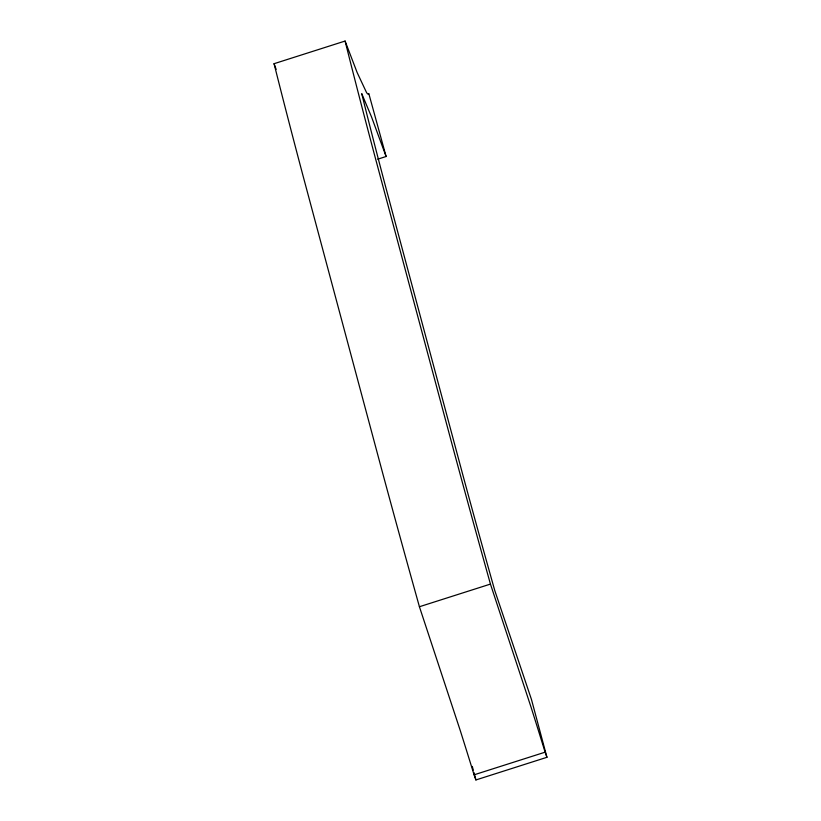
<?xml version="1.0" encoding="UTF-8"?>
<svg xmlns="http://www.w3.org/2000/svg" width="821" height="821" viewBox="0 0 821 821"><rect width="100%" height="100%" fill="white"/><g stroke="black" fill="none" stroke-linecap="round" stroke-linejoin="round"><path stroke-width="1.23" d="M377.681 159.192L386.106 156.503L368.803 93.553A251.862 9.914 72.3 0 1 366.566 92.588L357.145 72.535L345.087 41.05L274.06 63.699L276.154 69.354M386.106 156.503L371.482 116.818L361.743 93.656A1238.53 48.757 72.3 0 0 385.326 185.618L463.013 475.564A1238.53 49.003 72.3 0 0 494.745 590.453L531.464 699.471L546.94 757.301L475.913 779.95L474.086 774.819A251.862 9.965 72.3 0 0 460.253 730.526L419.418 606.74L490.445 584.09A1740.233 68.861 72.3 0 1 453.551 449.918L373.822 152.296A1740.233 68.512 72.3 0 1 345.087 41.05M474.086 774.819L545.113 752.18L546.94 757.301M490.445 584.09L531.279 707.887A251.862 9.965 72.3 0 1 545.113 752.18M472.291 766.414L473.276 770.108M473.943 772.571L475.913 779.95M419.418 606.729A1740.233 68.861 72.3 0 1 382.524 472.568L302.805 174.935A1740.233 68.512 72.3 0 1 274.06 63.689"/></g></svg>
